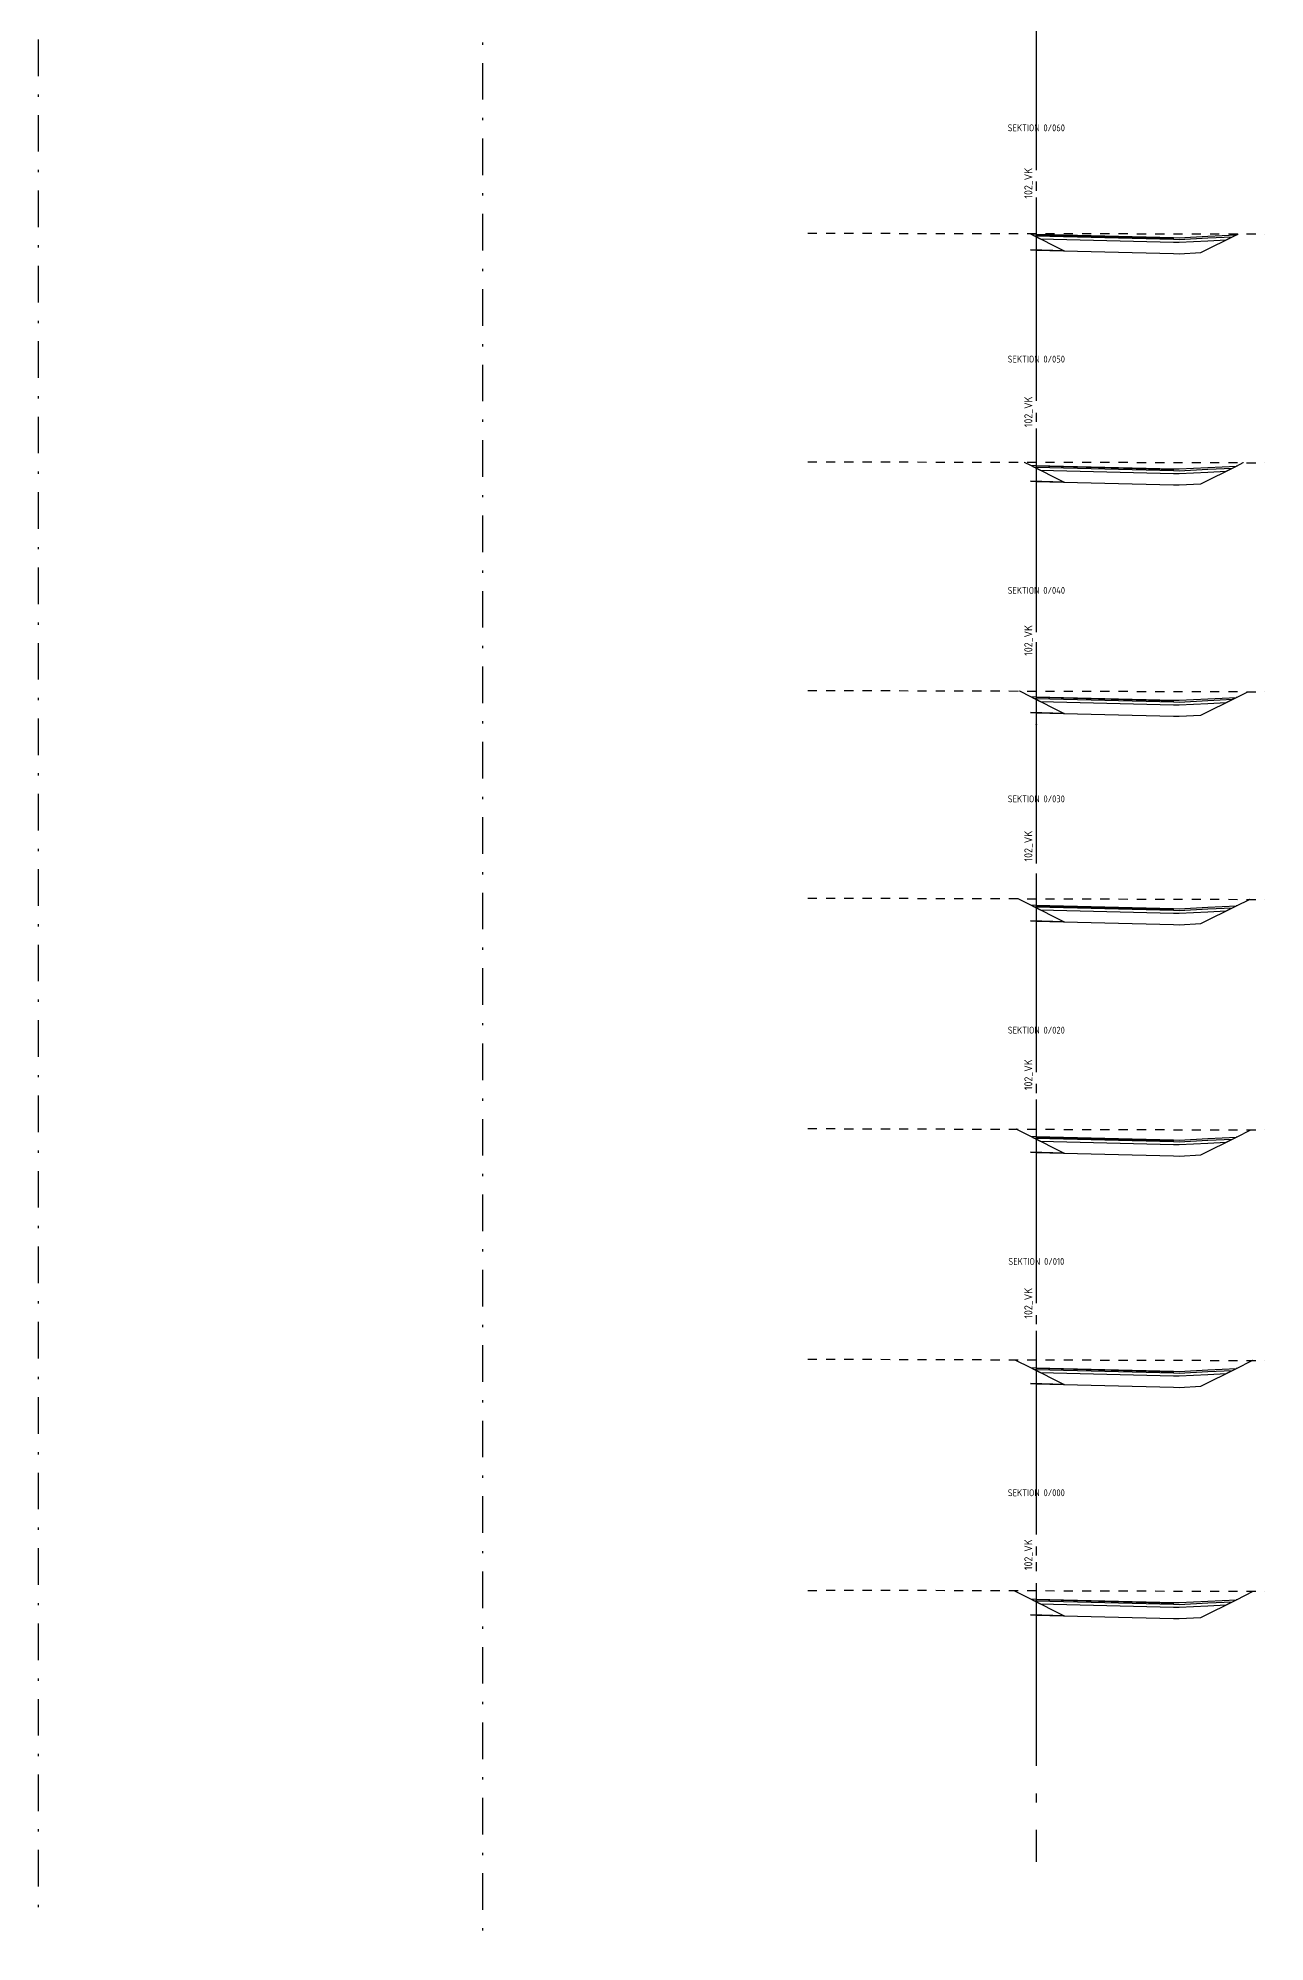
# Model space of a CAD drawing. Header units: metres. Extents: x 117388 to 118308, y 6148643 to 6149172.
# Drawn here: x 117654.5 to 117708.2, y 6148680.3 to 6148763.6 of the extents above; entities that cross this region are included whole.
import ezdxf
from ezdxf.enums import TextEntityAlignment as Align

# ---------------------------------------------------------------- set-up
doc = ezdxf.new("R2010")
doc.units = ezdxf.units.M
doc.header["$LTSCALE"] = 0.4
for name, pattern in [('CENTRUMLINJE', [27, 20, -3, 1, -3]), ('DASHDOT', [8, 4, -2, 0, -2]), ('DASHED_1', [2, 1, -1])]:
    doc.linetypes.add(name, pattern=pattern)
for name, color, linetype in [('05_FASTIGHGR', 7, 'DASHDOT'), ('M-37-CL', 1, 'CENTRUMLINJE'), ('M-37-CL_Txt', 1, 'CONTINUOUS'), ('M-37-Mark', 9, 'DASHED_1'), ('M-37-OB_B1', 4, 'CONTINUOUS'), ('M-37-OB_B2', 4, 'CONTINUOUS'), ('M-37-OB_Bi1', 4, 'CONTINUOUS'), ('M-37-OB_Bi2', 4, 'CONTINUOUS'), ('M-37-OB_F1', 4, 'CONTINUOUS'), ('M-37-OB_F2', 4, 'CONTINUOUS'), ('M-37-SektNr', 3, 'CONTINUOUS'), ('M-37-Vag-Overyta', 3, 'CONTINUOUS'), ('M-37-Vag-Slitlager', 4, 'CONTINUOUS'), ('Road_LayerForCsGenerator', 7, 'CONTINUOUS'), ('T19202X', 7, 'CONTINUOUS')]:
    doc.layers.add(name, color=color, linetype=linetype)
doc.layers.add('Non-PlotDot', color=7, linetype='CONTINUOUS', plot=False)
doc.styles.add('P_ISO_30', font='ISO', dxfattribs={"height": 3})

msp = doc.modelspace()

# ---------------------------------------------------------------- linework, layer by layer
at = {"layer": '05_FASTIGHGR'}
for p, q in [((117654.531, 6149060.573), (117654.531, 6148681.372)), ((117673.978, 6149059.547), (117673.978, 6148680.346))]:
    msp.add_line(p, q, dxfattribs=at)
at = {"layer": 'M-37-CL'}
for p, q in [((117698.198, 6148776.659), (117698.198, 6148753.659)), ((117698.198, 6148766.562), (117698.198, 6148743.562)), ((117698.198, 6148756.443), (117698.198, 6148733.443)), ((117698.198, 6148746.324), (117698.198, 6148723.324)), ((117698.198, 6148737.204), (117698.198, 6148714.204)), ((117698.198, 6148727.085), (117698.198, 6148704.085)), ((117698.198, 6148716.966), (117698.198, 6148693.966)), ((117698.198, 6148706.846), (117698.198, 6148683.846))]:
    msp.add_line(p, q, dxfattribs=at)
at = {"layer": 'M-37-Mark', "flags": 128}
for points in [[(117688.198, 6148755.098), (117698.004, 6148755.093), (117698.198, 6148755.093), (117708.198, 6148755.066)], [(117688.198, 6148745.098), (117698.198, 6148745.086), (117700.509, 6148745.083), (117708.198, 6148745.06)], [(117688.198, 6148735.097), (117690.387, 6148735.094), (117698.198, 6148735.071), (117705.547, 6148735.049), (117708.198, 6148735.041)], [(117688.198, 6148726.016), (117698.198, 6148725.986), (117699.356, 6148725.982), (117708.198, 6148725.955)], [(117688.198, 6148715.93), (117693.165, 6148715.915), (117698.198, 6148715.9), (117708.198, 6148715.869)], [(117688.198, 6148705.844), (117698.198, 6148705.813), (117708.198, 6148705.783)], [(117688.198, 6148695.72), (117689.824, 6148695.741), (117698.198, 6148695.715), (117707.944, 6148695.685), (117708.198, 6148695.688)]]:
    msp.add_lwpolyline(points, dxfattribs=at)
at = {"layer": 'M-37-OB_B1', "flags": 128}
for points in [[(117697.948, 6148755.068), (117698.106, 6148754.989), (117698.198, 6148754.987), (117704.198, 6148754.837), (117704.448, 6148754.831), (117705.698, 6148754.893), (117706.781, 6148754.947), (117706.948, 6148755.031)], [(117697.948, 6148744.949), (117698.106, 6148744.87), (117698.198, 6148744.868), (117704.198, 6148744.718), (117704.448, 6148744.712), (117705.698, 6148744.774), (117706.781, 6148744.828), (117706.948, 6148744.912)], [(117697.948, 6148734.83), (117698.106, 6148734.751), (117698.198, 6148734.749), (117704.198, 6148734.599), (117704.448, 6148734.592), (117705.698, 6148734.655), (117706.781, 6148734.709), (117706.948, 6148734.792)], [(117697.948, 6148725.711), (117698.106, 6148725.632), (117698.198, 6148725.629), (117704.198, 6148725.479), (117704.448, 6148725.473), (117705.698, 6148725.536), (117706.781, 6148725.59), (117706.948, 6148725.673)], [(117697.948, 6148715.591), (117698.106, 6148715.512), (117698.198, 6148715.51), (117704.198, 6148715.36), (117704.448, 6148715.354), (117705.698, 6148715.416), (117706.781, 6148715.47), (117706.948, 6148715.554)], [(117697.948, 6148705.472), (117698.106, 6148705.393), (117698.198, 6148705.391), (117704.198, 6148705.241), (117704.448, 6148705.234), (117705.698, 6148705.297), (117706.781, 6148705.351), (117706.948, 6148705.434)], [(117697.948, 6148695.353), (117698.106, 6148695.274), (117698.198, 6148695.271), (117704.198, 6148695.121), (117704.448, 6148695.115), (117705.698, 6148695.178), (117706.781, 6148695.232), (117706.948, 6148695.315)]]:
    msp.add_lwpolyline(points, dxfattribs=at)
at = {"layer": 'M-37-OB_B2', "flags": 128}
for points in [[(117697.948, 6148755.068), (117698.369, 6148754.858), (117704.198, 6148754.712), (117704.448, 6148754.706), (117705.698, 6148754.768), (117706.503, 6148754.809), (117706.948, 6148755.031)], [(117697.948, 6148744.949), (117698.369, 6148744.739), (117704.198, 6148744.593), (117704.448, 6148744.587), (117705.698, 6148744.649), (117706.503, 6148744.689), (117706.948, 6148744.912)], [(117697.948, 6148734.83), (117698.369, 6148734.619), (117704.198, 6148734.474), (117704.448, 6148734.467), (117705.698, 6148734.53), (117706.503, 6148734.57), (117706.948, 6148734.792)], [(117697.948, 6148725.711), (117698.369, 6148725.5), (117704.198, 6148725.354), (117704.448, 6148725.348), (117705.698, 6148725.411), (117706.503, 6148725.451), (117706.948, 6148725.673)], [(117697.948, 6148715.591), (117698.369, 6148715.381), (117704.198, 6148715.235), (117704.448, 6148715.229), (117705.698, 6148715.291), (117706.503, 6148715.332), (117706.948, 6148715.554)], [(117697.948, 6148705.472), (117698.369, 6148705.261), (117704.198, 6148705.116), (117704.448, 6148705.109), (117705.698, 6148705.172), (117706.503, 6148705.212), (117706.948, 6148705.434)], [(117697.948, 6148695.353), (117698.369, 6148695.142), (117704.198, 6148694.996), (117704.448, 6148694.99), (117705.698, 6148695.053), (117706.503, 6148695.093), (117706.948, 6148695.315)]]:
    msp.add_lwpolyline(points, dxfattribs=at)
at = {"layer": 'M-37-OB_Bi1', "flags": 128}
for points in [[(117698.198, 6148755.062), (117698.198, 6148754.987), (117704.198, 6148754.837), (117704.198, 6148754.912), (117704.448, 6148754.906), (117705.698, 6148754.968), (117706.948, 6148755.031)], [(117698.198, 6148744.943), (117698.198, 6148744.868), (117704.198, 6148744.718), (117704.198, 6148744.793), (117704.448, 6148744.787), (117705.698, 6148744.849), (117706.948, 6148744.912)], [(117698.198, 6148734.824), (117698.198, 6148734.749), (117704.198, 6148734.599), (117704.198, 6148734.674), (117704.448, 6148734.667), (117705.698, 6148734.73), (117706.948, 6148734.792)], [(117698.198, 6148725.704), (117698.198, 6148725.629), (117704.198, 6148725.479), (117704.198, 6148725.554), (117704.448, 6148725.548), (117705.698, 6148725.611), (117706.948, 6148725.673)], [(117698.198, 6148715.585), (117698.198, 6148715.51), (117704.198, 6148715.36), (117704.198, 6148715.435), (117704.448, 6148715.429), (117705.698, 6148715.491), (117706.948, 6148715.554)], [(117698.198, 6148705.466), (117698.198, 6148705.391), (117704.198, 6148705.241), (117704.198, 6148705.316), (117704.448, 6148705.309), (117705.698, 6148705.372), (117706.948, 6148705.434)], [(117698.198, 6148695.346), (117698.198, 6148695.271), (117704.198, 6148695.121), (117704.198, 6148695.196), (117704.448, 6148695.19), (117705.698, 6148695.253), (117706.948, 6148695.315)]]:
    msp.add_lwpolyline(points, dxfattribs=at)
at = {"layer": 'M-37-OB_Bi2', "flags": 128}
for points in [[(117698.198, 6148755.062), (117698.198, 6148754.987), (117704.198, 6148754.837), (117704.198, 6148754.912), (117704.448, 6148754.906), (117705.698, 6148754.968), (117706.948, 6148755.031)], [(117698.198, 6148744.943), (117698.198, 6148744.868), (117704.198, 6148744.718), (117704.198, 6148744.793), (117704.448, 6148744.787), (117705.698, 6148744.849), (117706.948, 6148744.912)], [(117698.198, 6148734.824), (117698.198, 6148734.749), (117704.198, 6148734.599), (117704.198, 6148734.674), (117704.448, 6148734.667), (117705.698, 6148734.73), (117706.948, 6148734.792)], [(117698.198, 6148725.704), (117698.198, 6148725.629), (117704.198, 6148725.479), (117704.198, 6148725.554), (117704.448, 6148725.548), (117705.698, 6148725.611), (117706.948, 6148725.673)], [(117698.198, 6148715.585), (117698.198, 6148715.51), (117704.198, 6148715.36), (117704.198, 6148715.435), (117704.448, 6148715.429), (117705.698, 6148715.491), (117706.948, 6148715.554)], [(117698.198, 6148705.466), (117698.198, 6148705.391), (117704.198, 6148705.241), (117704.198, 6148705.316), (117704.448, 6148705.309), (117705.698, 6148705.372), (117706.948, 6148705.434)], [(117698.198, 6148695.346), (117698.198, 6148695.271), (117704.198, 6148695.121), (117704.198, 6148695.196), (117704.448, 6148695.19), (117705.698, 6148695.253), (117706.948, 6148695.315)]]:
    msp.add_lwpolyline(points, dxfattribs=at)
at = {"layer": 'M-37-OB_F1', "flags": 128}
for points in [[(117697.948, 6148755.068), (117699.421, 6148754.331), (117697.948, 6148754.368), (117698.198, 6148754.362), (117704.198, 6148754.212), (117704.448, 6148754.206), (117705.392, 6148754.253), (117706.948, 6148755.031)], [(117697.948, 6148744.949), (117699.421, 6148744.212), (117697.948, 6148744.249), (117698.198, 6148744.243), (117704.198, 6148744.093), (117704.448, 6148744.087), (117705.392, 6148744.134), (117706.948, 6148744.912)], [(117697.948, 6148734.83), (117699.421, 6148734.093), (117697.948, 6148734.13), (117698.198, 6148734.124), (117704.198, 6148733.974), (117704.448, 6148733.967), (117705.392, 6148734.014), (117706.948, 6148734.792)], [(117697.948, 6148725.711), (117699.421, 6148724.974), (117697.948, 6148725.011), (117698.198, 6148725.004), (117704.198, 6148724.854), (117704.448, 6148724.848), (117705.392, 6148724.895), (117706.948, 6148725.673)], [(117697.948, 6148715.591), (117699.421, 6148714.854), (117697.948, 6148714.891), (117698.198, 6148714.885), (117704.198, 6148714.735), (117704.448, 6148714.729), (117705.392, 6148714.776), (117706.948, 6148715.554)], [(117697.948, 6148705.472), (117699.421, 6148704.735), (117697.948, 6148704.772), (117698.198, 6148704.766), (117704.198, 6148704.616), (117704.448, 6148704.609), (117705.392, 6148704.657), (117706.948, 6148705.434)], [(117697.948, 6148695.353), (117699.421, 6148694.616), (117697.948, 6148694.653), (117698.198, 6148694.646), (117704.198, 6148694.496), (117704.448, 6148694.49), (117705.392, 6148694.537), (117706.948, 6148695.315)]]:
    msp.add_lwpolyline(points, dxfattribs=at)
at = {"layer": 'M-37-OB_F2', "flags": 128}
for points in [[(117697.948, 6148755.068), (117699.421, 6148754.331), (117697.948, 6148754.368), (117698.198, 6148754.362), (117704.198, 6148754.212), (117704.448, 6148754.206), (117705.392, 6148754.253), (117706.948, 6148755.031)], [(117697.948, 6148744.949), (117699.421, 6148744.212), (117697.948, 6148744.249), (117698.198, 6148744.243), (117704.198, 6148744.093), (117704.448, 6148744.087), (117705.392, 6148744.134), (117706.948, 6148744.912)], [(117697.948, 6148734.83), (117699.421, 6148734.093), (117697.948, 6148734.13), (117698.198, 6148734.124), (117704.198, 6148733.974), (117704.448, 6148733.967), (117705.392, 6148734.014), (117706.948, 6148734.792)], [(117697.948, 6148725.711), (117699.421, 6148724.974), (117697.948, 6148725.011), (117698.198, 6148725.004), (117704.198, 6148724.854), (117704.448, 6148724.848), (117705.392, 6148724.895), (117706.948, 6148725.673)], [(117697.948, 6148715.591), (117699.421, 6148714.854), (117697.948, 6148714.891), (117698.198, 6148714.885), (117704.198, 6148714.735), (117704.448, 6148714.729), (117705.392, 6148714.776), (117706.948, 6148715.554)], [(117697.948, 6148705.472), (117699.421, 6148704.735), (117697.948, 6148704.772), (117698.198, 6148704.766), (117704.198, 6148704.616), (117704.448, 6148704.609), (117705.392, 6148704.657), (117706.948, 6148705.434)], [(117697.948, 6148695.353), (117699.421, 6148694.616), (117697.948, 6148694.653), (117698.198, 6148694.646), (117704.198, 6148694.496), (117704.448, 6148694.49), (117705.392, 6148694.537), (117706.948, 6148695.315)]]:
    msp.add_lwpolyline(points, dxfattribs=at)
at = {"layer": 'M-37-Vag-Overyta', "flags": 128}
for points in [[(117697.897, 6148755.093), (117697.948, 6148755.068), (117698.198, 6148755.062), (117704.198, 6148754.912), (117704.448, 6148754.906), (117705.698, 6148754.968), (117706.948, 6148755.031), (117707.025, 6148755.07)], [(117697.672, 6148745.087), (117697.948, 6148744.949), (117698.198, 6148744.943), (117704.198, 6148744.793), (117704.448, 6148744.787), (117705.698, 6148744.849), (117706.948, 6148744.912), (117707.251, 6148745.063)], [(117697.46, 6148735.074), (117697.948, 6148734.83), (117698.198, 6148734.824), (117704.198, 6148734.674), (117704.448, 6148734.667), (117705.698, 6148734.73), (117706.948, 6148734.792), (117707.45, 6148735.044)], [(117697.391, 6148725.989), (117697.948, 6148725.711), (117698.198, 6148725.704), (117704.198, 6148725.554), (117704.448, 6148725.548), (117705.698, 6148725.611), (117706.948, 6148725.673), (117707.516, 6148725.957)], [(117697.324, 6148715.903), (117697.948, 6148715.591), (117698.198, 6148715.585), (117704.198, 6148715.435), (117704.448, 6148715.429), (117705.698, 6148715.491), (117706.948, 6148715.554), (117707.583, 6148715.871)], [(117697.259, 6148705.816), (117697.948, 6148705.472), (117698.198, 6148705.466), (117704.198, 6148705.316), (117704.448, 6148705.309), (117705.698, 6148705.372), (117706.948, 6148705.434), (117707.647, 6148705.784)], [(117697.216, 6148695.718), (117697.948, 6148695.353), (117698.198, 6148695.346), (117704.198, 6148695.196), (117704.448, 6148695.19), (117705.698, 6148695.253), (117706.948, 6148695.315), (117707.689, 6148695.686)]]:
    msp.add_lwpolyline(points, dxfattribs=at)
at = {"layer": 'M-37-Vag-Slitlager', "flags": 128}
for points in [[(117698.198, 6148755.062), (117698.198, 6148755.037), (117704.198, 6148754.887), (117704.198, 6148754.912), (117704.448, 6148754.906), (117705.698, 6148754.968), (117706.948, 6148755.031)], [(117698.198, 6148744.943), (117698.198, 6148744.918), (117704.198, 6148744.768), (117704.198, 6148744.793), (117704.448, 6148744.787), (117705.698, 6148744.849), (117706.948, 6148744.912)], [(117698.198, 6148734.824), (117698.198, 6148734.799), (117704.198, 6148734.649), (117704.198, 6148734.674), (117704.448, 6148734.667), (117705.698, 6148734.73), (117706.948, 6148734.792)], [(117698.198, 6148725.704), (117698.198, 6148725.679), (117704.198, 6148725.529), (117704.198, 6148725.554), (117704.448, 6148725.548), (117705.698, 6148725.611), (117706.948, 6148725.673)], [(117698.198, 6148715.585), (117698.198, 6148715.56), (117704.198, 6148715.41), (117704.198, 6148715.435), (117704.448, 6148715.429), (117705.698, 6148715.491), (117706.948, 6148715.554)], [(117698.198, 6148705.466), (117698.198, 6148705.441), (117704.198, 6148705.291), (117704.198, 6148705.316), (117704.448, 6148705.309), (117705.698, 6148705.372), (117706.948, 6148705.434)], [(117698.198, 6148695.346), (117698.198, 6148695.321), (117704.198, 6148695.171), (117704.198, 6148695.196), (117704.448, 6148695.19), (117705.698, 6148695.253), (117706.948, 6148695.315)]]:
    msp.add_lwpolyline(points, dxfattribs=at)
at = {"layer": 'Non-PlotDot'}
for centre in [(117697.897, 6148755.093), (117697.948, 6148755.068), (117698.198, 6148755.062), (117704.198, 6148754.912), (117704.448, 6148754.906), (117705.698, 6148754.968), (117706.948, 6148755.031), (117707.025, 6148755.07), (117697.672, 6148745.087), (117697.948, 6148744.949), (117698.198, 6148744.943), (117704.198, 6148744.793), (117704.448, 6148744.787), (117705.698, 6148744.849), (117706.948, 6148744.912), (117707.251, 6148745.063), (117697.46, 6148735.074), (117697.948, 6148734.83), (117698.198, 6148734.824), (117704.198, 6148734.674), (117704.448, 6148734.667), (117705.698, 6148734.73), (117706.948, 6148734.792), (117707.45, 6148735.044), (117697.391, 6148725.989), (117697.948, 6148725.711), (117698.198, 6148725.704), (117704.198, 6148725.554), (117704.448, 6148725.548), (117705.698, 6148725.611), (117706.948, 6148725.673), (117707.516, 6148725.957), (117697.324, 6148715.903), (117697.948, 6148715.591), (117698.198, 6148715.585), (117704.198, 6148715.435), (117704.448, 6148715.429), (117705.698, 6148715.491), (117706.948, 6148715.554), (117707.583, 6148715.871), (117697.259, 6148705.816), (117697.948, 6148705.472), (117698.198, 6148705.466), (117706.948, 6148705.434), (117707.647, 6148705.784), (117704.198, 6148705.316), (117704.448, 6148705.309), (117705.698, 6148705.372), (117697.216, 6148695.718), (117707.689, 6148695.686), (117697.948, 6148695.353), (117698.198, 6148695.346), (117704.198, 6148695.196), (117704.448, 6148695.19), (117705.698, 6148695.253), (117706.948, 6148695.315)]:
    msp.add_circle(centre, 0.001, dxfattribs=at)
at = {"layer": 'Road_LayerForCsGenerator'}
for centre in [(117698.198, 6148763.615), (117698.198, 6148753.615), (117698.198, 6148743.615), (117698.198, 6148733.615), (117698.198, 6148723.615), (117698.198, 6148713.615), (117698.198, 6148703.615), (117698.198, 6148693.615)]:
    msp.add_circle(centre, 0.001, dxfattribs=at)
at = {"layer": 'T19202X', "color": 7}
for centre in [(117698.198, 6148763.615), (117698.198, 6148753.615), (117698.198, 6148743.615), (117698.198, 6148733.615), (117698.198, 6148723.615), (117698.198, 6148713.615), (117698.198, 6148703.615), (117698.198, 6148693.615)]:
    msp.add_circle(centre, 0.001, dxfattribs=at)

# ---------------------------------------------------------------- texts
at = {"layer": 'M-37-CL_Txt', "style": 'P_ISO_30'}
for p in [(117697.848, 6148756.615), (117697.848, 6148746.615), (117697.848, 6148736.615), (117697.848, 6148727.615), (117697.848, 6148717.615), (117697.848, 6148707.615), (117697.848, 6148696.615)]:
    msp.add_text('102_VK', height=0.35, rotation=90.01167, dxfattribs=at).set_placement(p, align=Align.MIDDLE_LEFT)
at = {"layer": 'M-37-SektNr', "style": 'P_ISO_30'}
for s, p in [('SEKTION 0/060', (117698.198, 6148759.562)), ('SEKTION 0/050', (117698.198, 6148749.443)), ('SEKTION 0/040', (117698.198, 6148739.324)), ('SEKTION 0/030', (117698.198, 6148730.204)), ('SEKTION 0/020', (117698.198, 6148720.085)), ('SEKTION 0/010', (117698.198, 6148709.966)), ('SEKTION 0/000', (117698.198, 6148699.846))]:
    msp.add_text(s, height=0.3, dxfattribs=at).set_placement(p, align=Align.CENTER)

doc.saveas('drawing.dxf')
